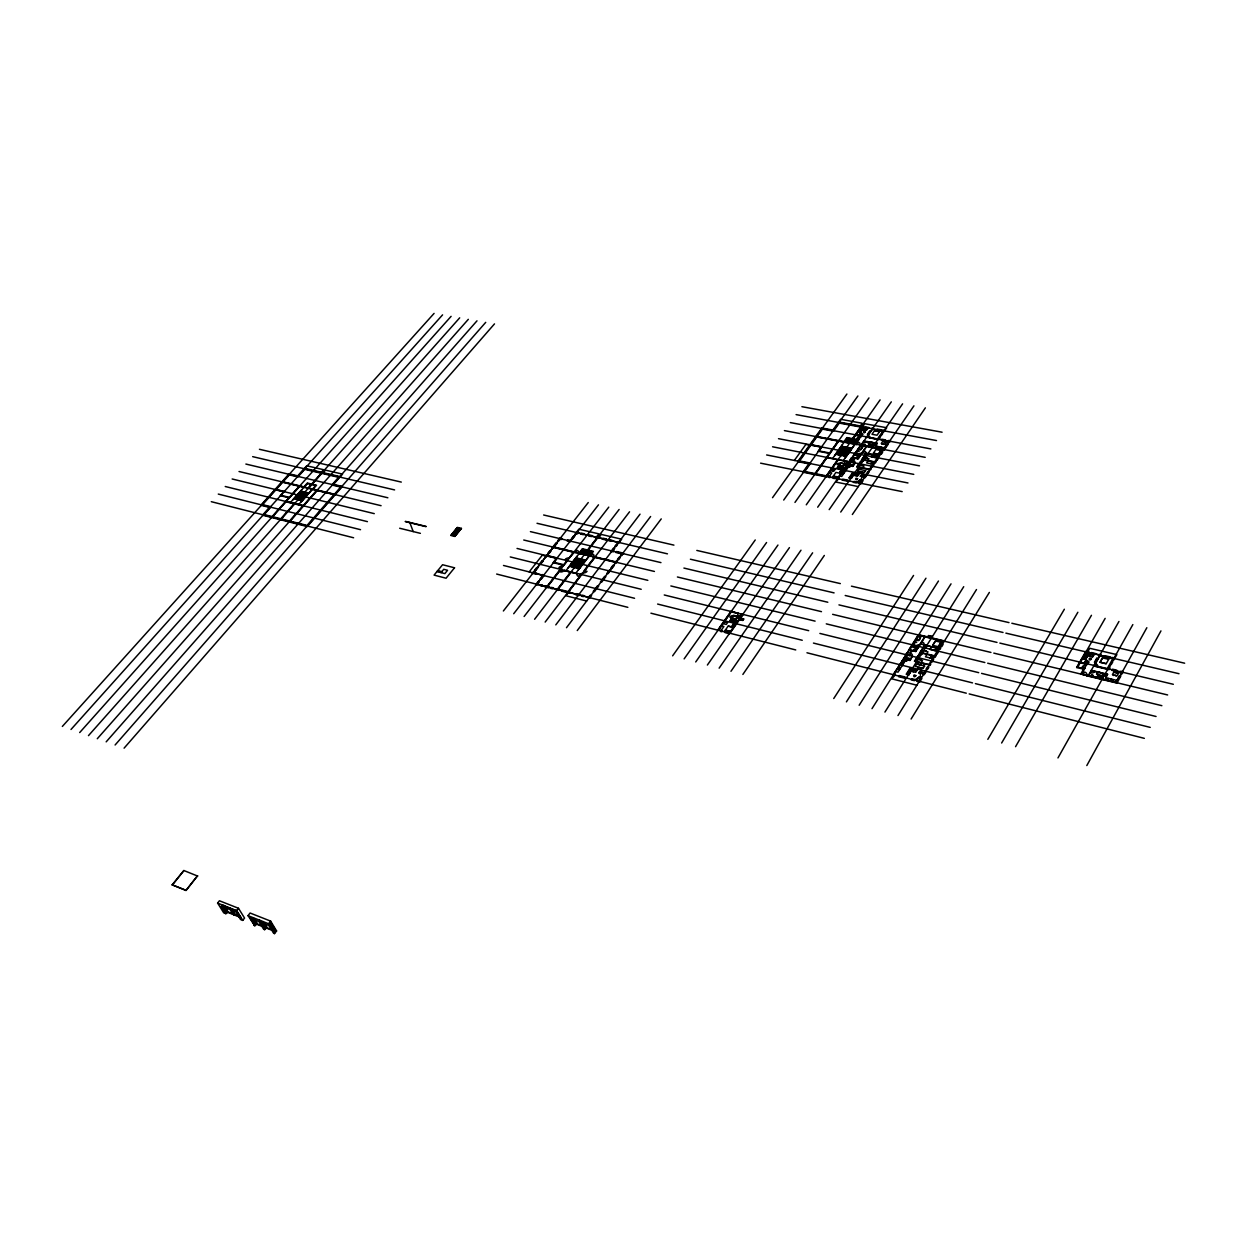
<?xml version="1.0" encoding="UTF-8"?>
<svg xmlns="http://www.w3.org/2000/svg" width="1247" height="1247" viewBox="0 0 1247 1247"><rect width="100%" height="100%" fill="white"/><g stroke="black" fill="none" stroke-linecap="round" stroke-linejoin="round"><path stroke-width="1.5" d="M924.401 665.368L923.419 664.822M919.226 668.111L919.475 667.363M920.894 668.423L922.624 668.298M843.907 455.888L846.791 451.773M862.706 472.13L862.706 473.034L863.828 472.488M577.08 568.133L580.385 563.831M304.05 495.792L307.027 492.643M300.309 500.218L303.707 496.384M861.038 471.802L861.724 472.597M1086.807 765.564L1160.957 630.888M1117.141 679.537L1115.379 682.701L1088.366 676.201L1091.468 670.715L1104.717 673.894L1102.769 677.37M1117.686 678.555L1119.214 675.827M1120.507 673.505L1121.053 672.523L1120.118 672.304M1121.1 673.645L1120.242 675.968M1116.174 682.904L1146.85 627.724M1116.969 683.091L1118.73 679.911M1119.276 678.929L1120.788 676.201M1122.082 673.879L1123.266 671.743L1120.772 671.151M1113.93 671.915L1114.459 670.964M1112.807 674.705L1113.789 675.547M1110.298 680.675L1111.046 679.334L1113.415 679.911L1112.667 681.252M1115.488 672.289L1115.971 671.416M1115.145 675.266L1116.127 676.108M1117.063 672.663L1117.546 671.79M1118.637 673.037L1119.167 672.086L1111.856 670.34M1091.25 670.34L1107.617 674.253L1105.668 677.729L1116.688 680.379M1105.232 679.599L1106.214 677.854M1107.585 680.176L1108.567 678.43M1108.271 658.915L1106.744 657.699M1097.874 678.165L1098.856 676.42L1103.159 677.464M1109.394 658.042L1106.167 663.778L1099.948 662.297L1103.174 656.592M1099.09 676.809L1098.436 677.963L1102.613 677.651L1101.958 678.82L1099.09 676.809L1102.613 677.651M1110.376 657.793L1111.981 657.839M1102.208 677.557L1104.328 673.801M1106.931 669.171L1112.745 658.821L1098.545 655.501M1057.97 757.927L1132.853 624.576M1109.846 667.114L1109.705 668.532M1111.233 664.651L1112.745 661.954M1113.867 659.975L1116.876 654.613L1089.769 648.3L1087.82 651.698M1094.819 671.245L1094.835 671.478A3.133 2.229 -7.1 0 1 1090.673 672.819L1091.826 670.527M1093.136 675.64L1091.25 675.905M1092.855 676.622L1093.448 675.578L1091.639 675.017M1105.201 656.249L1100.587 655.486M1097.687 672.211L1096.549 674.222L1103.19 675.827M1096.097 677.246L1097.719 675.905L1097.469 677.573M1086.527 675.578L1080.931 673.754L1083.549 669.156M1098.841 654.753L1095.209 653.911M1095.115 662.095L1097.033 658.728M1087.976 676.108L1118.949 621.474M1099.916 655.813L1094.243 665.836L1107.087 668.891M1094.445 666.163L1095.723 663.903A3.133 2.213 -7.1 0 1 1097.391 666.709M1090.844 676.139L1091.437 675.095M1084.267 668.673L1086.714 664.37L1080.151 662.812M1081.71 673.941L1084.329 669.343L1076.597 667.488M1085.264 667.597L1084.656 668.766L1076.925 666.927L1085.249 652.384L1094.804 654.628M1092.06 656.857L1093.011 655.189M1092.684 656.92L1093.915 654.769M1083.035 674.736L1084.563 672.055A3.679 2.619 -7.3 0 1 1086.511 675.375M1077.704 667.098L1086.028 652.555M1082.801 658.899L1086.215 652.96M1083.627 658.603L1086.464 653.662M1091.109 652.945L1088.693 652.384M1085.654 659.569L1086.667 657.621M1086.807 657.372L1088.693 654.083M1089.972 656.187L1090.876 654.597M1076.987 667.581L1105.154 618.372M1015.557 746.688L1091.452 615.301M1001.637 743.009L1077.86 612.261M987.827 739.346L1064.361 609.237M911.105 719.02L989.354 592.419M931.369 657.294L929.763 657.855L932.413 655.626M935.951 649.952L934.346 650.529L936.98 648.3M938.258 646.585L940.862 642.392M939.552 644.964L938.742 646.273L939.63 646.585M940.02 644.231L940.83 642.922M937.043 650.856L938.243 648.923L936.809 648.58M939.786 646.523L940.612 645.229M941.064 644.481L941.89 643.171M920.442 678.134L918.945 680.535L917.698 680.207M922.764 674.409L925.18 670.527M926.1 669.078L927.394 666.989M928.61 665.041L943.745 640.755L918.447 634.676M897.98 715.544L976.495 589.535M921.892 678.508L919.694 682.031L916.997 681.345M924.214 674.767L926.63 670.902M927.534 669.436L928.844 667.348M930.044 665.399L930.761 664.261M932.21 661.939L933.66 659.601M935.141 657.231L936.216 655.486M936.965 654.301L938.103 652.477M940.098 649.266L940.659 648.362M941.688 646.71L943.013 644.59M913.287 671.759L915.158 672.242L916.171 670.652M921.206 662.64L922.515 660.551L917.153 659.227L915.844 661.3M926.677 653.896L927.986 651.822L922.624 650.513L921.315 652.586M915.734 672.336L917.059 670.216M927.02 654.301L925.461 656.795L932.647 658.572M931.603 646.99L930.044 649.469L937.23 651.23M942.545 642.673L935.39 640.942L932.631 645.338L939.802 647.084M920.52 664.916L920.317 664.074M932.85 645.276L935.468 641.098M920.863 665.165L921.424 664.402M922.562 668.127L921.455 668.953M930.839 657.481L932.46 658.198L933.676 656.249L932.226 655.906M907.005 673.972L910.061 669.109M931.914 636.656L931.228 637.747L928.719 635.892L928.017 636.983L931.914 636.656L928.719 635.892M884.934 712.084L963.728 586.682M908.985 674.58L909.967 673.021M910.123 672.772L912.149 669.545M908.845 674.923L907.068 674.081M917.262 664.277L918.493 663.622M913.209 671.619L914.176 670.044M919.086 664.729L920.551 664.308M917.714 666.911L917.979 668.049M910.014 658.837L908.627 658.494M909.687 659.772L910.31 658.775M912.04 656.358L910.45 659.959L904.231 658.416M910.092 659.881L912.461 656.14M915.407 651.448L924.666 636.796M925.009 636.874L915.766 651.542L909.188 649.921M927.503 637.17L928.532 635.534L932.444 636.469M938.773 648.736L923.871 644.839M909.889 668.423L906.21 674.268L908.689 674.986M920.083 652.758L918.696 654.956A2.977 2.089 -12.1 0 0 922.593 653.459L919.787 652.773L923.107 647.505A2.962 2.089 -12 0 0 927.191 646.149L924.448 645.26M924.806 645.338L914.924 661.066L928.921 664.542M905.961 654.379L906.959 652.805M908.58 650.248L918.104 635.222M908.767 650.295L907.473 652.929A3.476 2.447 -12.4 0 0 912.025 651.199L909.094 650.373M871.996 708.655L951.04 583.845M894.193 674.253L907.208 652.773M909.281 650.42L919.148 634.848M905.431 657.2L905.977 656.343M912.773 645.556L913.459 644.496M914.721 642.564L916.732 642.283L914.503 642.579M913.77 645.681L914.3 644.824M913.786 645.899L914.565 644.668M905.135 660.879L901.955 662.017L904.075 662.547L902.999 660.349L905.135 660.879L897.996 672.164L895.86 671.619M921.284 635.986L918.353 640.615L915.875 640.023M909.219 655.626L910.684 653.49A2.962 2.089 -12.4 0 1 912.04 656.171M906.382 660.879L907.083 659.772L903.171 660.084L906.382 660.879L903.872 658.977L910.107 660.52M907.613 659.585L906.553 661.237L902.641 660.271M907.847 659.32L908.471 658.322M859.152 705.256L938.461 581.024M846.401 701.874L925.96 578.218M833.744 698.523L913.552 575.444M742.869 674.44L824.329 555.445M852.356 514.497L925.368 407.847M880.912 448.561L881.66 447.502L879.743 447.143L879.01 448.203M871.902 463.151L870.468 463.666L872.869 461.749M876.173 456.963L874.724 457.478L877.14 455.576M880.756 450.588L878.309 454.126L873.524 453.207M886.586 441.999L887.1 441.251L881.193 440.129M878.761 453.846L879.509 452.739M879.946 452.115L880.709 451.024M872.853 463.868L873.991 462.232L872.713 461.982M877.124 457.68L878.247 456.043L876.968 455.794M879.696 454.017L880.444 452.926M880.881 452.287L881.645 451.196M861.646 480.641L860.259 482.651L859.152 482.433M863.812 477.492L866.057 474.234M866.914 473.018L868.115 471.257M869.253 469.62L884.778 447.096M885.323 446.317L886.82 444.15M888.082 442.295L887.88 441.391M730.96 671.291L812.623 552.826M840.727 512.049L913.942 405.836M862.94 480.89L860.882 483.867L858.497 483.384M865.091 477.757L867.351 474.499M868.193 473.268L869.408 471.506M870.531 469.87L871.201 468.903M872.541 466.939L873.898 464.975M875.269 462.98L876.282 461.515M876.984 460.502L878.028 458.974M881.38 454.111L882.611 452.334M883.998 450.323L886.056 447.33M886.601 446.551L888.098 444.384M889.36 442.545L890.529 440.846L888.503 440.472M857.858 471.163L857.718 471.912M864.654 440.955L863.392 442.747A2.65 1.683 -13.8 0 0 866.914 441.5L877.342 443.308L875.425 446.067L884.326 447.751M855.333 475.481L856.253 474.172M874.895 447.533L875.862 446.161L877.763 446.52L876.797 447.891M859.479 471.491L859.277 472.192M857.048 475.98L857.998 474.608M862.706 467.859L863.922 466.097L859.152 465.162L857.936 466.924M867.803 460.502L869.003 458.74L864.249 457.82L863.033 459.566M858.809 474.234L857.577 476.011L855.395 475.606M868.099 460.813L866.634 462.918L873.025 464.165M872.354 454.656L870.905 456.745L877.28 457.976M883.297 440.534L882.767 441.282L886.43 442.046M868.645 446.223L868.988 444.914L867.522 446.005M879.571 430.839L877.576 431.15M868.925 446.66L869.892 445.288L873.368 445.943M880.211 430.667L877.031 435.219L871.996 434.283L875.176 429.732M870.047 445.569L869.408 446.488L872.884 446.114L872.245 447.034L870.047 445.569L872.884 446.114M849.02 477.882L852.434 472.956M864.748 455.326L861.661 459.769L864.155 460.252A2.681 1.715 -13.9 0 1 860.601 461.515L856.627 466.924L869.377 469.433M849.753 477.617L852.589 473.533M874.131 443.511C869.502 447.985 865.543 439.24 874.053 443.137M872.573 446.052L874.646 443.059M877.202 439.38L882.907 431.166L871.419 429.03M873.056 445.88L874.973 443.121L864.249 441.095M882.954 431.867L882.221 433.442M719.129 668.158L800.995 550.208M829.177 509.618L902.594 403.841M852.418 476.744L851.374 478.349L849.067 477.975M852.558 476.541L854.444 473.813M879.805 437.697L879.556 438.788M881.161 435.733L882.658 433.597M883.749 432.008L886.711 427.752L864.748 423.715L862.83 426.427M846.479 466.518L847.399 468.295L845.497 467.921L846.012 467.189M856.455 454.282L857.188 453.253L855.972 452.926M842.91 474.031L843.72 472.847M863.267 445.335L865.418 444.696M863.968 444.633L865.2 444.867M863.407 445.88L860.664 449.793L858.466 449.372M852.137 462.434L853.509 460.626A2.681 1.715 -14.1 0 1 854.647 462.808M742.573 620.118L743.29 619.073L739.658 619.4L742.573 620.118L740.391 618.356L743.617 619.151M849.488 466.846L850.127 465.91L846.635 466.284L849.488 466.846L847.29 465.365L852.823 466.44M850.61 465.739L849.643 467.142L846.152 466.456M850.828 465.521L851.42 464.679M851.545 464.819L852.434 465.567M864.888 445.631L865.465 444.805M852.465 465.848L853.042 465.006M869.284 442.046L868.161 443.651L873.539 444.665M877.233 430.402L875.223 430.714M852.839 465.91L855.021 462.762M857.78 458.818L866.4 446.442M855.348 462.824L853.151 465.973L847.617 464.897M852.247 457.743L858.092 458.88L860.695 455.061L858.201 454.594A2.665 1.699 -13.9 0 1 861.739 453.331L866.712 446.504M725.629 630.452L726.767 631.543M731.927 621.271L732.503 620.445L730.321 620.866M733.142 619.603L733.797 618.668L732.332 618.185M840.369 466.643L840.946 465.801M865.917 430.309L866.852 428.984M732.831 620.242L732.005 621.442L730.072 620.959L730.913 619.759M840.088 467.22L839.34 468.28L837.454 467.906L838.202 466.846M732.067 621.785L733.158 620.211M733.626 619.572L735.2 618.372L734.764 619.853M738.053 613.353L731.054 611.186M839.418 468.591L840.4 467.189M840.821 466.596L842.286 465.505L841.928 466.814M866.431 430.324L867.631 428.609M856.892 444.493L858.388 442.358A3.118 1.98 -14 0 1 859.729 444.883M735.091 619.962L736.587 617.842M842.255 466.908L843.596 465.006L842.489 466.83M735.34 619.884L736.65 618.013M727.609 631.668L729.713 631.387M734 622.269L735.091 620.694M841.32 468.966L842.286 467.563M732.285 625.589L733.392 624.03L735.325 624.513L732.285 625.589L734.234 626.072L733.392 624.03M839.823 471.927L840.805 470.524L842.707 470.898L839.823 471.927L841.725 472.301L840.805 470.524M741.217 613.851L739.44 616.252A3.289 2.245 -16.9 0 1 738.208 613.29M847.882 461.39L846.277 463.525A3.149 2.011 -14.2 0 1 844.952 460.969M729.698 632.556L742.277 614.553M837.657 478.115L848.942 461.967M849.269 461.515L850.189 460.19M851.701 458.023L860.57 445.335L859.635 445.163M707.376 665.041L789.429 547.62M817.689 507.202L891.309 401.861M743.009 614.584L730.352 632.728L724.523 631.247L728.201 626.025L733.361 627.319M838.296 478.24L850.813 460.314M866.478 437.385L872.526 429.233M837.953 479.238L835.973 482.075L858.279 486.579M841.912 473.829L842.723 472.66M867.101 437.463L868.348 435.671A2.65 1.668 -13.8 0 1 869.502 437.791L878.932 439.708M718.724 629.782L721.483 625.869L723.899 626.477L721.14 630.39L718.724 629.782L731.334 611.856M838.249 459.878L826.932 475.964L829.411 472.442L831.765 472.925L829.302 476.432M850.22 442.856L852.792 439.193M853.119 438.741L861.272 427.16M850.703 442.685L852.948 439.49L857.328 440.316L855.083 443.511L850.703 442.685L857.328 440.316M858.061 432.195L861.381 427.456M858.762 431.945L861.537 428.002M832.014 470.992L833.292 471.195M847.212 451.18L849.597 447.782M860.352 432.615L861.381 431.072L859.666 430.651M861.506 430.885L863.345 428.251M733.766 615.644L731.303 619.151L737.928 620.788M847.227 464.414L840.774 463.151L838.561 466.284L845.03 467.563M731.49 619.198L732.145 618.263M838.748 466.331L839.325 465.49M864.233 429.856L865.122 428.578M732.27 618.403L733.532 618.73M839.465 465.614L840.681 465.864M843.44 460.377L854.756 444.228M855.239 443.807L857.811 440.144M855.068 444.291L845.217 457.82M858.435 439.739L861.318 436.154L855.676 435.094M855.863 443.916L858.435 440.253L846.557 438.024L843.985 441.672M832.778 458.288L844.125 442.217M844.609 441.781L847.181 438.133M845.076 441.609L847.337 438.43L851.701 439.24L849.456 442.451L845.076 441.609L851.701 439.24M838.265 454.796L840.914 451.04M841.335 450.448L843.736 447.034M860.336 425.96L862.254 423.263L840.587 419.288L832.902 430.059L821.851 427.986L797.69 461.639L808.804 463.837L802.85 472.192L826.87 477.024M826.309 475.84L837.61 459.753M849.597 442.732L852.169 439.084M852.496 438.617L860.648 427.051M695.717 661.954L777.957 545.048M806.279 504.801L880.101 399.882M815.024 473.564L838.389 440.596M684.135 658.884L766.562 542.507M794.963 502.416L868.972 397.918M815.663 473.689L826.995 457.68M827.322 457.228L838.685 441.173L856.72 444.602M672.632 655.828L755.246 539.967M783.708 500.047L857.905 395.969M772.532 497.693L846.9 394.036M794.339 460.439L805.843 444.462L809.521 445.163M577.252 630.561L661.237 518.892M590.377 595.178L588.833 596.845M593.245 591.39L594.492 589.753M595.037 589.036L597.516 585.747M600.384 581.959L604.624 576.363M606.884 573.386L609.627 569.754M610.671 568.367L613.056 565.234M614.709 563.036L616.283 560.947M617.405 559.467L619.182 557.128M620.507 555.383L621.661 553.855L615.784 552.468M566.481 627.709L650.607 516.507M591.577 595.489L589.504 598.217L588.07 597.843M594.429 591.702L595.676 590.065M596.222 589.332L598.7 586.043M601.584 582.255L605.808 576.66M608.068 573.667L610.812 570.05M611.856 568.663L614.241 565.514M615.893 563.317L617.468 561.228M618.59 559.763L620.367 557.409M621.692 555.663L623.562 553.169L616.517 551.501M860.882 446.208C864.779 444.072 861.303 451.18 859.089 449.31M613.555 548.057L611.046 551.345L613.212 551.844M614.942 546.233L616.096 544.705M617.109 543.38L616.829 542.539M555.788 624.872L640.038 514.154M614.724 548.337L612.963 550.66L613.945 550.893M616.112 546.513L617.281 544.986M618.278 543.645L621.676 539.187L601.272 534.433L599.09 537.27M578.062 570.222L589.285 556.068M590.08 555.694L593.026 551.86L582.006 549.226L579.06 553.045M590.735 556.256L592.543 554.042A3.102 2.011 -20.1 0 1 593.478 556.754M593.354 556.895L590.907 556.037M568.118 591.608L581.055 574.711M584.22 570.565L594.383 557.3L593.354 557.05M545.157 622.066L629.548 511.8M568.71 591.748L582.973 572.856A3.118 2.042 -20.3 0 0 587.056 571.344L584.64 570.674M584.594 570.752L595.333 556.957M568.242 592.808L565.982 595.77L586.651 601.038M596.767 536.724L598.95 533.887L578.842 529.196L575.132 533.95M580.697 558.703L573.869 567.588L574.742 567.806L581.57 558.921M584.173 553.98L586.745 550.644L582.692 549.662L580.12 553.013L584.173 553.98L582.692 549.662M557.596 588.943L570.549 572.108M584.282 554.292L587.212 550.473M587.586 549.989L596.908 537.878M534.604 619.26L619.135 509.462M558.188 589.083L571.142 572.264M584.859 554.432L587.805 550.613M588.163 550.13L597.5 538.018M585.326 554.26L587.898 550.909L591.966 551.891L589.395 555.242L585.326 554.26L591.966 551.891M580.853 563.208L583.596 559.654M576.02 572.887L588.989 555.991M589.504 555.554L592.45 551.72M577.267 573.776L564.408 570.596L577.47 573.667A3.133 2.042 -20.5 0 0 578.437 576.332L582.708 572.794M577.735 553.138L578 552.935A3.086 1.995 -20.4 0 0 576.94 550.317L575.148 552.499M566.138 570.44L579.122 553.621M579.637 553.185L582.583 549.366M571.843 566.855L574.696 562.88M575.35 562.303L578.094 558.734M264.847 923.996L266.702 927.051L264.66 929.67L260 922.047L269.009 925.601L273.654 933.255L274.543 933.598L276.585 930.963L270.63 921.112L250.086 913.022L248.013 915.641L254.84 925.773L256.882 923.154L254.076 918.587M547.152 586.293L561.103 568.258M562.849 566.013L567.432 560.106M569.146 557.877L573.869 551.782M524.114 616.486L608.77 507.139M547.729 586.433L560.698 569.676M539.312 581.726L538.034 583.986M541.198 579.294L544.425 575.148L542.086 574.555M571.407 540.481L570.456 541.697L566.98 540.871M572.576 538.985L574.789 536.132M576.27 534.23L578.109 533.467M274.34 931.805L275.026 930.932L270.396 923.279L269.711 924.152L274.683 931.93L269.711 924.152M273.654 933.255L275.696 930.621L271.067 922.967L269.009 925.601M265.065 926.973L264.38 927.846L259.719 920.208M264.66 929.67L263.694 929.28L265.736 926.661L266.702 927.051M274.543 933.598L268.573 923.746L270.63 921.112M261.964 922.25L266.016 928.501L266.687 927.628L262.977 921.517M538.158 581.429L535.727 584.562L537.286 584.952M540.045 579.013L542.523 575.818L541.338 575.522M570.269 540.2L567.712 539.92M571.422 538.72L573.651 535.851M538.657 581.57L540.543 579.138M570.767 540.325L575.631 534.075M513.702 613.727L598.482 504.832M252.112 918.369L256.196 924.588L256.866 923.731L253.25 917.823M533.357 571.812L532.22 573.246L536.21 574.244M534.371 570.503L536.678 567.556M539.795 563.582L542.024 560.729M545.344 556.489L546.732 554.728M547.745 553.419L549.974 550.582M552.14 547.823L555.928 542.975M557.752 540.652L559.794 538.049L562.101 538.595M503.367 610.983L588.257 502.541M533.997 571.968L558.391 540.808M534.495 572.092L536.958 573.277M535.509 570.799L537.816 567.853M540.933 563.862L543.162 561.01M546.482 556.77L547.869 555.009M548.898 553.684L551.112 550.862M553.278 548.088L557.066 543.256M558.89 540.917L560.184 539.25L561.353 539.53M529.18 571.905L542.305 555.18L545.718 556.006M254.061 925.461L256.882 923.154M225.878 913.692L221.124 906.101L235.839 911.916L240.562 919.522L242.744 920.395L244.552 918.088L238.489 908.284L219.425 900.77L217.602 903.062L223.727 912.835L225.878 913.692L227.702 911.417L223.914 905.338M238.489 908.284L236.665 910.591L242.744 920.395M237.444 909.905L236.759 910.762L217.602 903.062M234.14 915.158C236.665 915.08 230.352 912.929 230.352 909.079M222.044 904.963L227.11 912.679L227.796 911.822L223.992 905.743M441.048 572.607L443.745 569.302L447.564 570.284L444.867 573.604L436.98 571.562M185.99 890.467L197.509 875.815L185.99 890.467L172.18 884.824L183.886 870.531L197.681 876.095M172.351 885.089L183.886 870.531M413.193 531.581L409.764 522.431M124.092 748.153L494.498 323.877M115.098 744.989L485.722 322.35M106.166 741.856L476.993 320.838M289.6 521.012L302.912 505.97M97.282 738.738L468.326 319.326M290.099 521.137L317.517 490.133M281.323 518.908L294.651 503.913M308.773 488.029L311.797 484.615M312.186 484.179L321.788 473.361M305.359 492.019L297.597 499.766L304.642 491.848M323.269 472.691L325.514 470.15L342.566 474.125L333.557 484.366L342.411 486.47L307.261 526.561L262.462 515.182L269.43 507.404L260.841 505.253L289.133 473.829L297.721 475.855L306.746 465.786L323.581 469.698L321.336 472.239M298.797 504.412L312.155 489.354M312.654 488.949L315.678 485.535M312.389 489.416L300.901 502.042M313.137 489.073L316.161 485.66L306.965 483.446L303.925 486.86M290.551 502.385L303.909 487.374M304.408 486.969L307.448 483.571M295.944 499.143L299.062 495.636M299.545 495.09L302.366 491.91M280.84 518.783L294.152 503.804M308.29 487.904L311.314 484.491M311.688 484.07L321.305 473.252M88.475 735.636L459.691 317.829M272.127 516.585L299.592 485.816M79.699 732.55L451.102 316.348M272.61 516.694L285.937 501.762M71.001 729.479L442.576 314.868M62.35 726.44L434.081 313.402M859.308 468.872L860.04 468.607M858.31 481.669L861.537 479.378M921.658 672.71L920.27 674.035M920.442 674.035L922.655 672.601M920.738 670.933L918.712 672.679M918.883 672.679L920.457 671.665M862.082 474.702L860.227 476.198M860.383 476.198L861.802 475.31M861.428 477.024L862.862 476.136M861.739 477.274L863.75 476.027L862.223 474.702M1084.703 661.705L1087.072 660.38M1085.747 661.658L1087.431 660.723M1086.932 662.812L1088.631 661.876M1086.605 663.544L1088.99 662.219M859.386 434.315L861.474 433.208M861.739 433.457L860.259 434.252L861.007 435.094M861.147 435.109L862.628 434.315M860.82 435.686L862.784 434.315M877.342 443.308L874.49 444.337L876.392 444.696L875.441 442.95M580.12 553.013L586.745 550.644M845.497 467.921L848.365 466.892L841.741 476.401L839.839 476.027M1107.617 674.253L1104.296 675.422L1106.65 675.999L1105.278 673.692M801.899 406.693L942.093 432.21M838.67 421.969L863.735 426.599M865.699 426.957L869.019 427.565M872.058 428.126L873.414 428.376M877.202 429.077L881.442 429.856M882.705 430.09L884.809 430.48M796.1 414.612L936.497 440.55M868.38 428.469L839.262 423.092L833.495 431.197L822.428 429.124L799.592 460.954L810.706 463.167L804.767 471.506L830.58 476.697M861.677 427.939L866.805 428.89M874.583 430.776L879.384 431.665M860.633 429.28L864.031 429.919M864.296 429.966L866.291 430.371M869.783 431.571L868.006 434.283M880.694 435.639L879.384 437.541M858.809 432.023L860.555 432.35M858.107 432.273L860.212 432.678M881.832 439.225L885.292 439.864M790.286 422.593L930.87 448.92M866.961 437.214L877.358 439.162M855.52 435.328L860.835 436.325L860.633 437.12M846.884 437.557L858.747 439.801L859.354 438.944L856.892 438.414A2.65 1.668 -14 0 1 860.399 437.151M864.093 440.815L850.641 460.268A3.133 1.995 -14.1 0 0 854.756 458.693L851.826 458.132M881.535 443.948L882.346 444.103M883.422 444.306L884.232 444.462M864.171 444.555L865.137 444.743M867.678 445.896L868.66 446.083M817.097 436.559L845.778 441.999M848.895 442.591L850.937 442.981M854.055 443.573L857.032 444.15M859.962 444.696L883.375 449.138M784.41 430.605L925.196 457.353M816.769 437.011L838.062 441.064M861.194 445.46L883.047 449.606M882.253 450.759L875.893 449.543L873.321 453.253L879.696 454.469M842.349 444.727L834.57 455.747M841.631 446.255L846.323 447.143M847.259 447.33L851.95 448.219M841.273 446.753L845.965 447.657M846.9 447.829L851.607 448.733M840.914 447.252L845.606 448.156M846.542 448.343L851.249 449.232M857.733 450.697L859.136 451.383L857.172 451.523M840.572 447.767L845.248 448.655M846.183 448.842L850.89 449.746M840.213 448.265L844.889 449.169M845.84 449.341L850.532 450.245M862.534 452.505L864.311 451.009A2.665 1.699 -13.9 0 1 865.465 453.175L878.886 455.638M862.378 452.739L868.426 454.079A2.681 1.699 -13.8 0 1 864.904 455.342M878.73 455.872L866.322 453.487L857.11 466.752L869.533 469.199M839.854 448.764L844.546 449.668M845.482 449.855L850.173 450.759M839.496 449.279L844.188 450.183M845.123 450.354L849.831 451.258M839.387 449.824L843.143 451.663L838.42 450.791M840.525 450.042L843.829 450.681M845.014 450.915L848.786 452.755L844.048 451.882M846.152 451.133L849.472 451.773M856.892 453.269L856.253 454.157M811.236 444.711L822.022 446.8L819.092 450.915L829.629 452.957M778.518 438.679L919.491 465.848M810.909 445.179L821.072 447.127L818.141 451.243L829.302 453.425M855.146 454.111L856.284 454.329M838.078 451.305L842.754 452.209M843.705 452.38L848.396 453.285M854.756 454.672L859.962 455.685M854.585 454.906L859.807 455.919M837.719 451.804L842.395 452.708M843.346 452.895L848.038 453.799M866.509 457.774L867.335 457.945M837.361 452.302L842.052 453.222M842.988 453.394L847.695 454.313M837.002 452.817L841.694 453.721M842.629 453.908L847.337 454.812M836.643 453.316L841.335 454.235M842.271 454.407L846.978 455.326M836.285 453.83L840.977 454.734M841.912 454.921L846.619 455.825M858.559 458.21L856.081 457.649A2.681 1.699 -14 0 1 859.619 456.386M835.926 454.329L840.618 455.249M841.554 455.436L846.261 456.34M852.418 457.509L857.936 458.584M862.223 459.41L874.63 461.826M861.661 459.691L874.474 462.06M772.579 446.785L913.755 474.374M826.371 457.555L855.177 463.058M861.428 465.115L862.238 465.287M849.082 463.042L850.485 463.744L848.506 463.868M851.592 464.617L853.01 464.882M847.399 464.18L840.618 462.855L837.018 468.108L843.72 469.433M847.134 465.069L852.995 466.207M843.783 464.928L846.37 465.443M839.434 464.975L836.971 464.492A2.665 1.715 -14.4 0 1 840.494 463.229M840.914 465.692L839.496 465.412L840.634 465.739M860.274 469.418L860.29 468.638M840.977 466.487L841.959 466.674M838.093 466.456L844.858 467.796M837.922 466.69L844.702 468.03M844.609 469.199L846.495 469.573M766.624 454.952L907.972 482.963M833.916 468.638L834.726 468.794M843.627 470.602L845.528 470.976M852.589 472.909L858.762 474.141M852.73 473.47L857.952 474.515M842.504 472.473L843.97 472.769L842.988 474.172L841.522 473.891M851.654 474.873L855.13 475.559M840.946 473.408L835.895 472.41L832.606 477.102L839.34 478.458M850.672 476.276L852.356 476.619M849.799 477.71L851.561 478.069M833.448 476.058L838.265 477.024M833.292 477.009L834.789 477.305M835.646 477.476L837.127 477.772M842.816 479.144L848.1 480.204M853.946 481.389L856.845 481.966M760.608 463.167L902.173 491.614M828.772 477.398L829.91 477.632M833.152 478.287L834.648 478.583M835.926 478.832L838.685 479.394M842.161 480.095L847.446 481.155M853.291 482.34L856.19 482.916M919.803 635.814C910.232 640.225 922.453 643.062 920.083 635.876M259.438 449.294L401.3 482.09M543.63 514.995L673.926 545.126M696.824 550.426L840.338 583.596M851.452 586.168L1008.979 622.596M1011.847 623.251L1184.65 663.201M304.502 468.295L340.322 476.681M576.644 532.017L578.842 532.531M581.461 533.139L584.095 533.763M589.644 535.057L592.231 535.664M595.957 536.537L599.869 537.457M603.065 538.205L606.65 539.031M609.191 539.639L612.199 540.341M617.561 541.588L619.51 542.055M1085.903 651.246L1088.927 651.963M1091.343 652.524L1095.458 653.49M1099.199 654.363L1100.867 654.753M1105.559 655.844L1110.781 657.075M1112.34 657.434L1114.943 658.042M252.673 456.651L394.598 489.915M537.036 523.288L667.457 553.839M690.402 559.217L834.087 592.886M845.217 595.489L1003.009 632.463M1005.877 633.133L1179.007 673.707M578.437 533.061L617.156 542.133M580.728 534.075L583.362 534.698M588.927 536.007L591.499 536.6M595.24 537.473L599.137 538.392M602.332 539.14L605.917 539.982M608.458 540.59L611.466 541.292M1103.844 657.029L1105.684 657.45M1113.275 659.834L1112.215 661.736M1086.62 653.599L1092.949 655.08M1108.536 659.304L1102.597 657.902L1100.166 662.219L1106.105 663.622M1085.529 655.283L1089.738 656.265M1090.065 656.343L1092.528 656.966M1084.563 656.982L1086.589 657.465M1110.656 664.511L1109.316 666.896M1083.69 658.712L1085.841 659.227M1082.879 659.008L1085.482 659.632M1112.511 669.187L1116.798 670.2M245.877 464.055L387.864 497.771M530.411 531.627L660.957 562.615M683.917 568.071L827.805 602.239M838.95 604.889L996.992 642.408M999.86 643.093L1173.333 684.291M1080.323 662.531L1087.275 664.183L1086.199 665.399A3.118 2.213 -7.4 0 0 1082.225 666.864L1085.264 667.691M1093.681 666.023L1109.066 669.686M1113.992 672.024L1115.332 672.351M1115.566 672.398L1116.891 672.725M1117.141 672.772L1118.465 673.099M307.339 483.025L316.551 485.223M582.38 548.742L593.401 551.377M1118.232 678.789L1118.185 679.693M1091.842 675.204L1093.042 675.484M1096.269 677.105L1097.485 677.386M283.069 481.841L305.312 487.187M307.744 487.78L309.318 488.154M311.734 488.73L334.43 494.202M554.104 547.028L575.413 552.156M578.094 552.811L580.728 553.434M583.627 554.136L585.513 554.588M588.413 555.289L591 555.913M593.712 556.567L615.613 561.836M1086.761 675.157L1115.706 682.125M305.219 487.296L307.65 487.889M309.225 488.263L311.641 488.84M575.303 552.296L578 552.935M580.634 553.559L583.534 554.26M585.42 554.712L588.319 555.414M239.034 471.506L381.083 505.69M523.74 540.013L654.426 571.453M677.402 576.987L821.477 611.654M832.637 614.335L990.929 652.43M993.812 653.116L1167.628 694.953M282.695 482.262L299.202 486.236M304.938 487.624L299.685 486.361L286.327 501.341L303.302 505.534L316.644 490.445L311.36 489.167M307.354 488.201L308.929 488.575M317.143 490.554L334.056 494.623M553.73 547.511L573.495 552.265M575.038 552.639L574.072 552.405L569.255 557.986A3.102 2.011 -20.6 0 0 565.218 559.482L567.899 560.137L562.943 566.138M577.72 553.278L580.354 553.917M583.253 554.619L585.139 555.071M588.038 555.772L590.642 556.396M594.975 557.44L615.254 562.319M918.805 635.393L943.402 641.301M1086.433 675.734L1087.587 676.014M940.986 642.86L941.828 643.078M301.821 489.712L292.655 500.016M577.096 556.256L568.196 567.79M940.067 644.34L940.908 644.543M457.01 527.917L461.031 528.884M939.708 644.917L940.55 645.12M456.589 528.416L460.626 529.383M300.839 491.147L308.835 493.079M576.208 557.861L585.778 560.168M456.184 528.915L460.205 529.897M300.433 491.614L304.05 492.503M304.782 492.674L308.43 493.563M455.763 529.414L459.8 530.396M575.787 558.375L580.136 559.435M581.008 559.654L585.373 560.698M300.013 492.082L303.645 492.97M304.362 493.142L308.009 494.03M575.381 558.905L579.73 559.965M580.603 560.184L584.968 561.228M455.358 529.928L459.379 530.895M299.592 492.565L303.224 493.438M303.941 493.609L307.588 494.498M454.937 530.427L458.974 531.409M574.976 559.435L579.325 560.495M580.198 560.698L584.562 561.758M299.171 493.033L302.803 493.906M303.52 494.093L307.167 494.981M574.571 559.965L578.92 561.025M579.793 561.228L584.157 562.288M920.535 643.982L938.944 648.456M454.532 530.926L458.553 531.908M920.364 644.263L922.468 642.252A2.962 2.073 -12.1 0 1 923.824 644.917M298.75 493.5L302.382 494.389M303.099 494.56L306.746 495.449M574.166 560.495L578.514 561.555M579.387 561.758L583.752 562.818M454.111 531.425L458.148 532.407M919.585 644.839L919.585 644.933A2.962 2.089 -12.2 0 0 915.75 646.351L918.556 647.131M298.329 493.968L301.961 494.856M302.694 495.028L306.326 495.916M453.705 531.939L457.727 532.921M573.76 561.025L578.109 562.085M578.982 562.288L583.347 563.348M298.984 494.7L301.54 495.324M302.273 495.511L305.094 497.304M303.333 495.76L305.905 496.4M573.573 561.602L576.909 563.644L572.529 562.615M574.633 561.867L577.704 562.615M579.855 563.13L582.926 563.893M913.209 644.231L914.487 644.543M276.211 489.463L284.565 491.505M453.285 532.438L457.322 533.42M547.417 555.57L557.425 558.017L554.073 562.319L563.847 564.72M232.16 478.988L374.271 513.639M405.478 521.386L426.147 526.421M452.879 532.937L456.901 533.919M517.037 548.446L647.832 580.338M670.855 585.95L815.102 621.131M826.278 623.859L984.834 662.516M987.718 663.217L1161.861 705.677M275.821 489.884L283.708 491.817L280.263 495.651L288.914 497.787M405.291 521.605L425.96 526.655M547.043 556.053L556.474 558.344L553.122 562.662L563.488 565.203M297.067 495.386L300.698 496.275L297.955 494.389M301.431 496.446L305.063 497.335M452.458 533.451L456.48 534.433M577.751 563.878L582.115 564.953L578.608 562.771M912.321 645.65L913.583 645.962M296.646 495.854L300.278 496.742M301.01 496.93L304.642 497.818M572.124 563.145L576.473 564.205M577.345 564.408L581.71 565.483M452.038 533.95L456.075 534.932M911.9 646.305L917.761 647.739M911.713 646.585L917.574 648.019M296.225 496.337L299.857 497.226M300.589 497.397L304.221 498.286M451.632 534.449L455.654 535.431M571.718 563.66L576.067 564.735M576.94 564.938L581.305 566.013M926.069 650.778L925.149 650.56L926.178 651.09M295.804 496.805L299.436 497.693M300.168 497.865L303.816 498.753M571.313 564.19L575.662 565.265M576.535 565.468L580.899 566.543M451.211 534.963L455.249 535.945M295.383 497.272L299.015 498.161M299.748 498.348L303.395 499.236M570.892 564.72L575.241 565.795M576.114 565.998L580.478 567.073M294.962 497.756L298.594 498.644M299.327 498.816L302.974 499.704M570.487 565.25L574.836 566.325M575.709 566.543L580.073 567.603M294.541 498.223L298.173 499.112M298.906 499.283L302.553 500.187M570.082 565.779L574.431 566.855M575.303 567.073L579.668 568.133M916.264 650.653L913.474 649.968A2.962 2.089 -12.2 0 1 917.387 648.58M281.121 495.34L289.288 497.35M294.121 498.691L297.752 499.579M298.485 499.766L302.133 500.655M569.676 566.309L574.025 567.385M574.898 567.603L579.263 568.663M909.359 649.656L915.579 651.183M920.395 652.352L934.377 655.797M919.787 652.68L934.206 656.062M918.758 654.971L914.394 661.269L928.75 664.822M399.679 528.245L420.379 533.342M741.123 613.836L742.635 614.038M906.585 654.691L909.375 655.376M225.239 486.501L367.429 521.636M510.272 556.941L641.207 589.285M664.246 594.975L808.695 630.67M819.887 633.429L978.692 672.663M981.576 673.38L1156.063 716.495M285.454 501.653L303.395 506.079M560.121 569.536L561.711 569.926M579.995 574.446L581.632 574.851M737.959 613.493L730.695 611.7L718.085 629.61L719.332 629.938M740.952 614.225L742.931 614.724M906.32 655.111L893.491 674.081L895.377 674.549M919.694 659.258L920.613 659.492M905.805 656.234L907.395 657.138L905.197 657.216M908.673 658.245L910.263 658.634M740.562 617.031L733.626 615.301L729.604 621.162L736.463 622.877M740.375 617.281L733.407 615.706A2.806 1.917 -17.1 0 0 729.76 617.047L732.285 617.686M740.25 618.013L743.804 618.902L742.713 620.46L739.159 619.572M903.701 658.603L910.279 660.24M736.774 617.764L739.424 618.418M733.782 619.447L734.795 619.697M730.804 619.323L737.741 621.053M730.617 619.588L737.554 621.318M900.989 663.529L903.124 664.059M536.631 573.698L541.759 574.976M218.287 494.077L360.523 529.679M503.492 565.468L634.552 598.279M657.621 604.062L802.242 640.272M813.449 643.078L972.504 682.888M975.403 683.621L1150.217 727.391M726.362 621.676L727.188 621.879M899.929 665.197L902.064 665.727M910.045 668.361L916.997 670.107M910.232 669.062L916.109 670.527M909.063 670.699L912.975 671.697M728.232 626.165L733.142 627.397M908.019 672.382L909.889 672.85M725.473 630.094L730.399 631.341M725.785 630.39L727.313 630.779M727.64 631.777L729.183 632.167M541.276 584.796L542.539 585.124M545.562 585.887L549.506 586.885M551.423 587.368L553.325 587.851M556.754 588.724L559.467 589.41M562.163 590.096L570.082 592.107M576.208 593.65L579.917 594.601M582.349 595.209L584.126 595.661M721.28 630.421L722.449 630.717M899.29 675.547L905.244 677.059M911.838 678.727L915.111 679.553M537.706 584.407L588.49 597.282M211.289 501.684L353.602 537.769M496.649 574.056L627.849 607.336M650.934 613.197L795.742 649.936M806.965 652.773L966.285 693.192M969.184 693.924L1144.341 738.349M540.512 585.778L541.79 586.09M544.799 586.869L548.742 587.867M550.675 588.35L552.561 588.833M555.991 589.706L558.718 590.392M561.415 591.078L569.333 593.089M575.444 594.648L579.169 595.583M581.585 596.206L583.378 596.658M720.548 631.465L721.717 631.777M725.037 632.619L726.565 633.008M727.858 633.336L729.604 633.772M894.676 675.671L891.714 678.82L916.857 685.227M898.588 676.669L904.543 678.181M911.136 679.849L914.41 680.675M437.744 570.612L441.828 571.672M437.37 571.095L441.438 572.139M270.396 923.279L275.026 930.932M172.18 884.824L185.803 890.202M222.496 905.291L236.556 910.856M248.013 915.641L268.573 923.746M225.551 910.559L227.702 911.417M275.696 930.621L276.585 930.963M240.079 916.685L227.468 911.697L223.681 905.618M234.296 914.955L227.453 912.258L223.759 906.351M239.767 917.137L234.607 915.095L230.929 909.172M271.69 929.607L266.359 927.487L262.946 922.079M273.015 930.698L266.344 928.064L262.743 922.141M241.466 918.369L236.431 910.637M844.983 450.557L848.958 452.505M839.356 449.481L843.315 451.414M578.811 562.506L582.349 564.657M573.589 561.228L577.112 563.379M302.522 495.215L305.297 497.07M298.158 494.155L300.932 496.01M861.958 475.31L862.877 476.027M920.894 670.933L922.671 672.476M920.613 671.665L921.673 672.585M918.992 672.928L919.772 673.614M859.354 434.408L860.664 435.686M1087.743 660.863L1088.522 661.611M1085.716 661.783L1086.761 662.796M1084.656 661.83L1086.433 663.529M222.371 905.088L227.11 912.679M232.378 909.998L235.137 914.425M232.067 909.858L234.95 914.659M231.864 910.107L234.623 914.534M229.729 907.676L234.467 915.282M252.907 918.26L256.523 924.167L264.723 927.409L261.106 921.502M252.44 918.493L256.196 924.588M254.84 925.773L250.148 918.151L259.017 921.658L263.694 929.28M253.094 917.932L256.539 923.591L265.393 927.113L262.587 922.531M262.26 922.39L266.016 928.501M270.194 923.965L274.683 931.369M852.948 439.49L855.083 443.511M847.337 438.43L849.456 442.451M587.898 550.909L589.395 555.242M564.47 570.362A3.118 2.026 -20.8 0 1 560.339 571.843L562.07 569.598L561.072 569.193L561.586 568.289L558.905 567.634A3.102 2.026 -20.8 0 1 563.036 566.154M915.859 675.64C913.256 679.412 912.695 672.725 915.844 675.703M1091.468 658.899C1088.771 662.625 1088.101 655.797 1091.468 658.962M1103.798 674.175C1098.825 680.675 1092.715 667.55 1103.798 674.206M865.247 431.852C863.501 434.922 862.036 429.888 865.247 431.852M857.609 478.723C855.458 481.981 854.522 476.572 857.609 478.723M1107.336 678.617L1108.147 678.727L1107.336 678.617M1105.668 679.21L1105.746 679.132M902.719 664.339L901.94 664.433L902.719 664.339M900.381 664.822L900.443 664.745M1113.711 672.289L1112.418 674.611L1117.125 675.734L1118.419 673.411L1113.711 672.289M1111.171 679.537L1110.656 680.457L1112.62 680.924L1113.135 680.005L1111.171 679.537M1096.674 658.291L1094.398 662.282L1095.365 662.516L1097.641 658.51L1096.674 658.291M924.604 666.101L923.232 668.298L915.282 666.319L916.67 664.121L924.604 666.101M898.744 667.426L897.684 669.093L899.321 669.499L900.381 667.831L898.744 667.426M898.993 667.644L898.121 669.047L899.243 669.327L900.116 667.924L898.993 667.644M881.411 447.595L879.322 448.016L881.411 447.595M865.652 470.602L864.374 472.457L857.328 471.054L858.606 469.215L865.652 470.602M886.368 442.311L885.105 444.15L881.286 443.433L882.564 441.594L886.368 442.311M839.777 467.407L837.688 467.828L839.777 467.407M869.627 431.259L867.398 434.455L870.406 431.415L869.627 431.259M851.358 457.961L849.846 460.112L851.187 460.377L852.699 458.226L851.358 457.961M847.399 447.127L841.413 455.623L840.478 455.436L846.448 446.956L847.399 447.127M725.271 621.957L723.946 623.859L726.284 624.435L727.609 622.549L725.271 621.957M832.871 468.919L831.687 470.618L833.962 471.07L835.163 469.371L832.871 468.919M454.532 567.79L446.067 578.218L434.081 575.116L442.56 564.735L454.532 567.79M461.452 528.385L454.828 536.444L450.791 535.462L457.415 527.403L461.452 528.385M340.665 487.094L307.043 525.423L264.193 514.559L271.176 506.781L262.556 504.63L289.32 474.889L297.924 476.931L304.704 469.355L338.592 477.305L331.827 484.989L340.665 487.094M920.333 676.139L916.046 679.21L920.987 676.622L920.333 676.139M920.286 676.591L916.654 679.179L920.286 676.591M861.599 478.988L857.687 481.654L861.599 478.988"/></g></svg>
